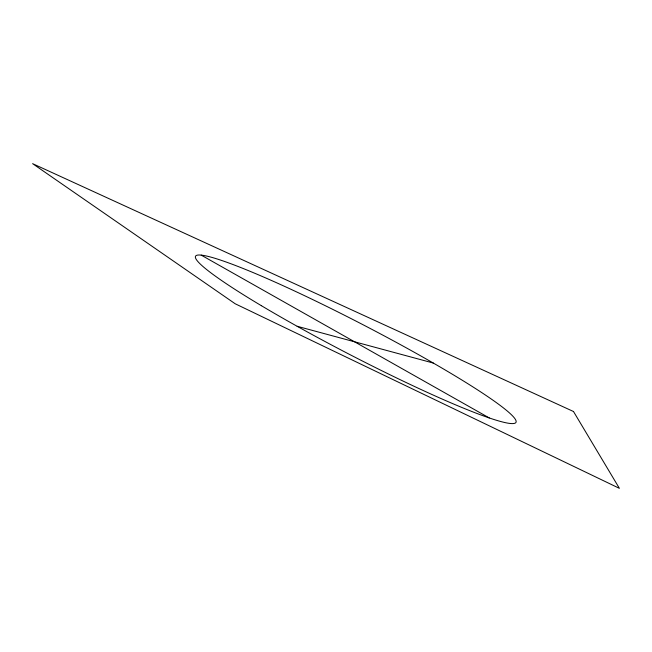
<?xml version="1.0" encoding="UTF-8"?>
<svg xmlns="http://www.w3.org/2000/svg" width="652" height="652" viewBox="0 0 652 652"><rect width="100%" height="100%" fill="white"/><g stroke="black" fill="none" stroke-linecap="round" stroke-linejoin="round"><path stroke-width="0.98" d="M297.133 326.277L433.287 363.042M201.215 255.128L489.261 417.94M573.499 411.518L32.6 163.652L235.201 303.775L619.4 488.348L573.499 411.518M261.346 305.674A180.457 16.276 27.4 0 0 515.251 423.058A180.457 16.276 27.4 0 0 290.694 289.186A180.457 16.276 27.4 0 0 261.346 305.674"/></g></svg>
